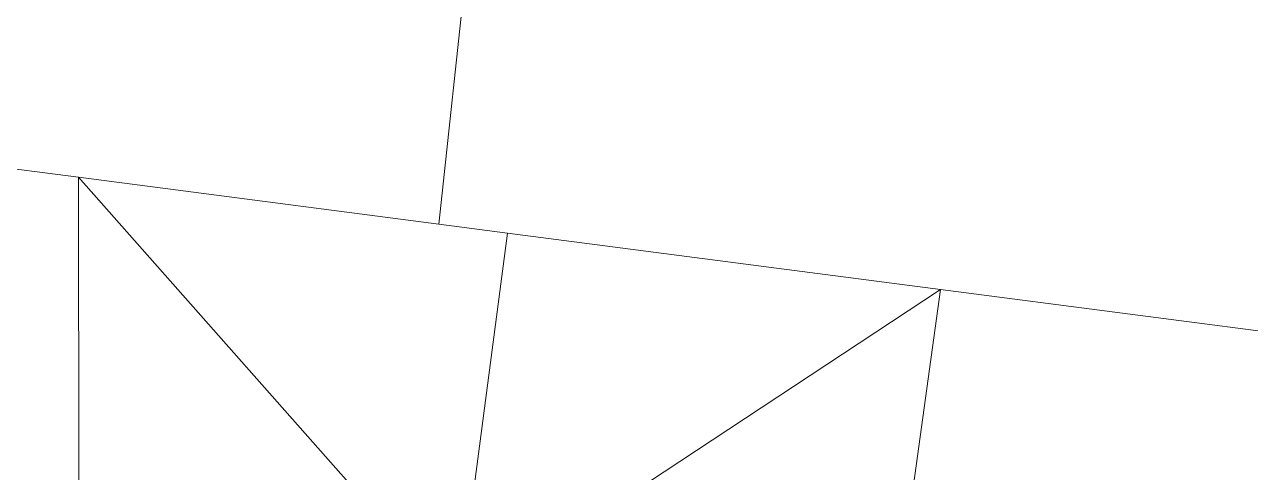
# Model space of a CAD drawing. Header units: metres. Extents: x 244561 to 254068, y 6159332 to 6162744.
# Drawn here: x 251810.7 to 252037.4, y 6161798.6 to 6161881.6 of the extents above; entities that cross this region are included whole.
import ezdxf

# ---------------------------------------------------------------- set-up
doc = ezdxf.new("R2010")
doc.units = ezdxf.units.M
doc.layers.add('Cadastre Developer_SP_NEW', color=92, linetype='Continuous', lineweight=15)
doc.layers.add('Cadastre Land Parcels_SP_EXT', color=118, linetype='Continuous', lineweight=15)

msp = doc.modelspace()

# ---------------------------------------------------------------- linework, layer by layer
at = {"layer": 'Cadastre Developer_SP_NEW', "linetype": 'Continuous'}
for points in [[(252161.4269, 6162060.2946), (252017.1014, 6162080.5103), (252002.9608, 6162082.4917), (251992.8327, 6162083.9102), (251984.2006, 6162032.6311), (251944.089, 6162038.4163), (251908.6455, 6162043.5288), (251897.5424, 6161939.9101), (251887.3323, 6161844.6196), (251900.0043, 6161842.9651), (251980.0347, 6161832.5183), (252050.1878, 6161823.3638), (252051.7301, 6161823.1624), (252054.7121, 6161846.014), (252060.9695, 6161845.198), (252064.0435, 6161868.7577), (252052.6181, 6161870.416), (252055.5921, 6161890.901), (252069.9424, 6161888.8187), (252077.7863, 6161881.2645), (252121.9742, 6161881.2664), (252136.4523, 6161879.1655), (252161.4269, 6162060.2946)], [(251820.7202, 6161796.3348), (251820.6767, 6161853.3207), (251802.4112, 6161855.6526), (251773.5037, 6161859.3431), (251768.1476, 6161818.3071), (251745.9155, 6161793.0626), (251748.9999, 6161790.5583), (251751.948, 6161787.895), (251754.7538, 6161785.0806), (251757.408, 6161782.1238), (251759.9039, 6161779.0325), (251762.2345, 6161775.8132), (251820.7202, 6161796.3348)], [(251900.0043, 6161842.9651), (251887.3323, 6161844.6196), (251820.6767, 6161853.3207), (251882.3434, 6161783.4562), (251882.8759, 6161783.8994), (251883.4313, 6161784.3144), (251884.0056, 6161784.6971), (251884.6014, 6161785.0504), (251885.2153, 6161785.3714), (251885.8439, 6161785.659), (251886.4884, 6161785.9132), (251887.1453, 6161786.1328), (251887.8122, 6161786.315), (251888.4883, 6161786.4635), (251889.1719, 6161786.5755), (251889.8589, 6161786.6506), (251890.5503, 6161786.6891), (251891.2434, 6161786.6919), (251891.9335, 6161786.6566), (251892.6228, 6161786.5846), (251900.0043, 6161842.9651)], [(251980.0347, 6161832.5183), (251900.0043, 6161842.9651), (251892.6228, 6161786.5846), (251893.3125, 6161786.4748), (251893.9947, 6161786.329), (251894.6691, 6161786.1461), (251895.3328, 6161785.9261), (251895.9835, 6161785.6719), (251896.6195, 6161785.3835), (251897.2392, 6161785.0608), (251897.8407, 6161784.7058), (251898.4219, 6161784.3185), (251898.9816, 6161783.9016), (251899.5182, 6161783.4543), (251900.0293, 6161782.9794), (251900.5156, 6161782.476), (251900.9739, 6161781.949), (251901.4015, 6161781.3972), (251901.801, 6161780.8248), (251980.0347, 6161832.5183)], [(251964.2491, 6161676.4042), (251970.0904, 6161678.5296), (251975.8231, 6161680.9287), (251981.4359, 6161683.5962), (251986.9176, 6161686.526), (252004.8872, 6161696.6826), (252013.2619, 6161701.0763), (252021.8539, 6161705.029), (252030.6399, 6161708.5281), (252037.3928, 6161710.8183), (252050.1878, 6161823.3638), (251980.0347, 6161832.5183), (251972.7807, 6161779.7596), (251967.3743, 6161740.4411), (251958.3149, 6161674.5569), (251964.2491, 6161676.4042)]]:
    msp.add_lwpolyline(points, close=True, dxfattribs=at)
for points in [[(251632.7481, 6161884.895), (251642.1825, 6161876.6196), (251671.9943, 6161872.7279), (251705.961, 6161868.2942), (251746.269, 6161862.8985), (251773.5036, 6161859.3432), (251802.411, 6161855.6526), (251820.6765, 6161853.3207), (251887.3322, 6161844.6196), (251897.5422, 6161939.9101)], [(251882.3434, 6161783.4562), (251820.6767, 6161853.3207), (251820.7202, 6161796.3348)], [(251972.7807, 6161779.7596), (251980.0347, 6161832.5183), (251901.801, 6161780.8248)]]:
    msp.add_lwpolyline(points, dxfattribs=at)
at = {"layer": 'Cadastre Land Parcels_SP_EXT', "linetype": 'Continuous'}
for points in [[(252161.4269, 6162060.2946), (252017.1014, 6162080.5103), (252002.9608, 6162082.4917), (251992.8327, 6162083.9102), (251984.2006, 6162032.6311), (251944.089, 6162038.4163), (251908.6455, 6162043.5288), (251897.5424, 6161939.9101), (251887.3323, 6161844.6196), (251900.0043, 6161842.9651), (251980.0347, 6161832.5183), (252050.1878, 6161823.3638), (252051.7301, 6161823.1624), (252054.7121, 6161846.014), (252060.9695, 6161845.198), (252064.0435, 6161868.7577), (252052.6181, 6161870.416), (252055.5921, 6161890.901), (252069.9424, 6161888.8187), (252077.7863, 6161881.2645), (252121.9742, 6161881.2664), (252136.4523, 6161879.1655), (252161.4269, 6162060.2946)], [(251820.7202, 6161796.3348), (251820.6767, 6161853.3207), (251802.4112, 6161855.6526), (251773.5037, 6161859.3431), (251768.1476, 6161818.3071), (251745.9155, 6161793.0626), (251748.9999, 6161790.5583), (251751.948, 6161787.895), (251754.7538, 6161785.0806), (251757.408, 6161782.1238), (251759.9039, 6161779.0325), (251762.2345, 6161775.8132), (251820.7202, 6161796.3348)], [(251900.0043, 6161842.9651), (251887.3323, 6161844.6196), (251820.6767, 6161853.3207), (251882.3434, 6161783.4562), (251882.8759, 6161783.8994), (251883.4313, 6161784.3144), (251884.0056, 6161784.6971), (251884.6014, 6161785.0504), (251885.2153, 6161785.3714), (251885.8439, 6161785.659), (251886.4884, 6161785.9132), (251887.1453, 6161786.1328), (251887.8122, 6161786.315), (251888.4883, 6161786.4635), (251889.1719, 6161786.5755), (251889.8589, 6161786.6506), (251890.5503, 6161786.6891), (251891.2434, 6161786.6919), (251891.9335, 6161786.6566), (251892.6228, 6161786.5846), (251900.0043, 6161842.9651)], [(251980.0347, 6161832.5183), (251900.0043, 6161842.9651), (251892.6228, 6161786.5846), (251893.3125, 6161786.4748), (251893.9947, 6161786.329), (251894.6691, 6161786.1461), (251895.3328, 6161785.9261), (251895.9835, 6161785.6719), (251896.6195, 6161785.3835), (251897.2392, 6161785.0608), (251897.8407, 6161784.7058), (251898.4219, 6161784.3185), (251898.9816, 6161783.9016), (251899.5182, 6161783.4543), (251900.0293, 6161782.9794), (251900.5156, 6161782.476), (251900.9739, 6161781.949), (251901.4015, 6161781.3972), (251901.801, 6161780.8248), (251980.0347, 6161832.5183)], [(251964.2491, 6161676.4042), (251970.0904, 6161678.5296), (251975.8231, 6161680.9287), (251981.4359, 6161683.5962), (251986.9176, 6161686.526), (252004.8872, 6161696.6826), (252013.2619, 6161701.0763), (252021.8539, 6161705.029), (252030.6399, 6161708.5281), (252037.3928, 6161710.8183), (252050.1878, 6161823.3638), (251980.0347, 6161832.5183), (251972.7807, 6161779.7596), (251967.3743, 6161740.4411), (251958.3149, 6161674.5569), (251964.2491, 6161676.4042)]]:
    msp.add_lwpolyline(points, close=True, dxfattribs=at)
for points in [[(251632.7481, 6161884.895), (251642.1825, 6161876.6196), (251671.9943, 6161872.7279), (251705.961, 6161868.2942), (251746.269, 6161862.8985), (251773.5036, 6161859.3432), (251802.411, 6161855.6526), (251820.6765, 6161853.3207), (251887.3322, 6161844.6196), (251897.5422, 6161939.9101)], [(251882.3434, 6161783.4562), (251820.6767, 6161853.3207), (251820.7202, 6161796.3348)], [(251972.7807, 6161779.7596), (251980.0347, 6161832.5183), (251901.801, 6161780.8248)]]:
    msp.add_lwpolyline(points, dxfattribs=at)

doc.saveas('drawing.dxf')
